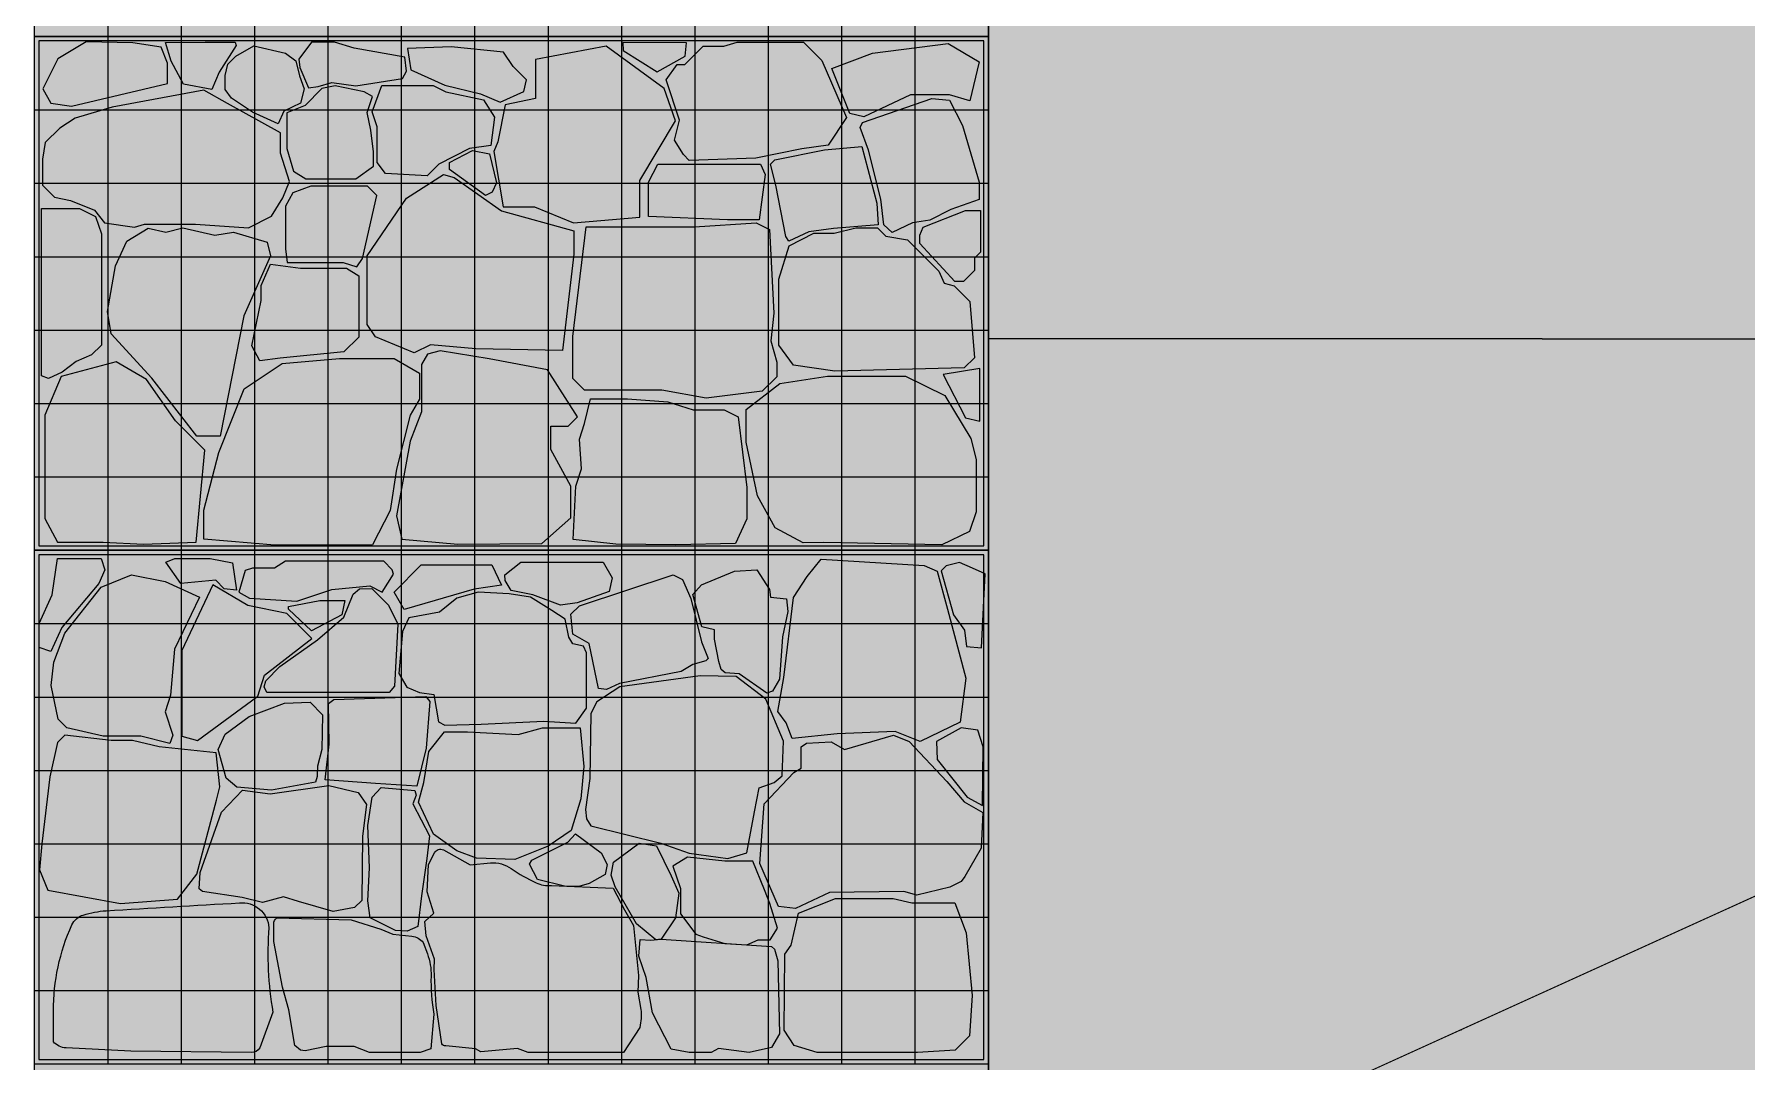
# Model space of a CAD drawing. Header units: centimetres. Extents: x -4381 to 5639, y -3920 to 4826.
# Drawn here: x 5.658 to 7.184, y 3.412 to 4.327 of the extents above; entities that cross this region are included whole.
import ezdxf
from ezdxf.xclip import XClip

# ---------------------------------------------------------------- set-up
doc = ezdxf.new("R2010")
doc.units = ezdxf.units.CM
doc.header["$MEASUREMENT"] = 0
doc.header["$XCLIPFRAME"] = 0
doc.set_wipeout_variables(frame=1)
doc.linetypes.add('Wipeout_Contour', pattern=[100, 0, -100])
for name, color, linetype in [('0- SITE', 7, 'Continuous'), ('Drawing & Figure', 7, 'Continuous'), ('Mur de clôture', 7, 'Continuous')]:
    doc.layers.add(name, color=color, linetype=linetype)
for name, color, linetype, lineweight in [('0- SITE_Pen_No__1', 7, 'Continuous', 5), ('0- SITE_Pen_No__2', 8, 'Continuous', 5), ('0_Pen_No__1', 7, 'Continuous', 5), ('Dalles_Pen_No__1', 7, 'Continuous', 5), ('Mur de clôture_Pen_No__1', 7, 'Continuous', 5), ('net_Pen_No__1', 7, 'Continuous', 5)]:
    doc.layers.add(name, color=color, linetype=linetype, lineweight=lineweight)
for name, color, linetype, lineweight, true_color in [('0- SITE_Pen_No__158', 7, 'Continuous', 5, 0x7b6544), ('0- SITE_Pen_No__178', 7, 'Continuous', 5, 0xbda888), ('0- SITE_Pen_No__180', 7, 'Continuous', 5, 0xe2e3c6), ('0- SITE_Pen_No__61', 7, 'Continuous', 5, 0x6a6a6a), ('cad-block.com_Pen_No__62', 7, 'Continuous', 5, 0xaaaaaa), ('Mur de clôture_Pen_No__178', 7, 'Continuous', 5, 0xbda888)]:
    doc.layers.add(name, color=color, linetype=linetype, lineweight=lineweight, true_color=true_color)

# ---------------------------------------------------------------- blocks, each defined once
blk = doc.blocks.new('Drawing_9_9', base_point=(-322.8585, 10.6179))
at = {"layer": 'cad-block.com_Pen_No__62', "linetype": 'Continuous', "ltscale": 10, "flags": 128}
for points in [[(5.8384, 3.6567), (5.8288, 3.6647), (5.8219, 3.6901), (5.8282, 3.7039), (5.8494, 3.7196), (5.881, 3.7315), (5.9037, 3.7324), (5.9148, 3.7212), (5.9142, 3.6901), (5.9102, 3.6753), (5.9101, 3.6663), (5.9085, 3.661), (5.8694, 3.6541), (5.8384, 3.6567)], [(5.9172, 3.6632), (5.9206, 3.695), (5.9201, 3.7311), (5.9249, 3.7347), (6.0067, 3.7374), (6.0105, 3.7331), (6.007, 3.6915), (5.9989, 3.6577), (5.9619, 3.6601), (5.9171, 3.6631)], [(6.0004, 3.6434), (6.005, 3.6608), (6.0095, 3.6885), (6.0234, 3.7059), (6.044, 3.7059), (6.089, 3.7037), (6.1107, 3.7096), (6.1444, 3.7096), (6.1476, 3.675), (6.1449, 3.6462), (6.1364, 3.618), (6.1158, 3.6041), (6.0861, 3.5922), (6.0521, 3.5933), (6.0345, 3.6001), (6.0137, 3.6147), (6.0004, 3.6434)], [(5.6701, 3.5648), (5.7347, 3.553), (5.7857, 3.557), (5.8027, 3.5791), (5.8202, 3.6451), (5.8234, 3.6571), (5.82, 3.6874), (5.7693, 3.6926), (5.7454, 3.6984), (5.7266, 3.6984), (5.6853, 3.7031), (5.6787, 3.6965), (5.6717, 3.6658), (5.6648, 3.6062), (5.6627, 3.5831), (5.6701, 3.5648)], [(5.8048, 3.5662), (5.8059, 3.5808), (5.8249, 3.6343), (5.8435, 3.654), (5.8681, 3.6507), (5.9204, 3.6583), (5.9465, 3.6518), (5.9539, 3.6411), (5.9505, 3.613), (5.9499, 3.5558), (5.9432, 3.5495), (5.9242, 3.5458), (5.8933, 3.5547), (5.88, 3.559), (5.8614, 3.5538), (5.8432, 3.5585), (5.808, 3.5637), (5.8048, 3.5662)], [(5.9799, 3.529), (5.9573, 3.5404), (5.9553, 3.5555), (5.9567, 3.5847), (5.9551, 3.6224), (5.9589, 3.6479), (5.967, 3.6564), (5.9971, 3.6538), (5.9981, 3.6495), (5.9951, 3.6419), (6.0101, 3.6133), (6.0077, 3.5931), (6.003, 3.5598), (5.9996, 3.5326), (5.9901, 3.5284), (5.9799, 3.529)], [(6.1063, 3.5743), (6.0992, 3.5882), (6.1013, 3.5917), (6.1333, 3.6077), (6.1402, 3.6152), (6.1631, 3.5983), (6.1685, 3.5878), (6.1665, 3.579), (6.1522, 3.5708), (6.1432, 3.5681), (6.1304, 3.5686), (6.1063, 3.5743)], [(6.1719, 3.5782), (6.174, 3.5898), (6.197, 3.6069), (6.2124, 3.6043), (6.2253, 3.5776), (6.2322, 3.5623), (6.2292, 3.5402), (6.2164, 3.5213), (6.2117, 3.5208), (6.1944, 3.5349), (6.1755, 3.568), (6.1719, 3.5782)], [(6.254, 3.5234), (6.2731, 3.5175), (6.2929, 3.5162), (6.303, 3.5208), (6.3137, 3.5208), (6.3202, 3.5312), (6.3134, 3.5531), (6.3085, 3.5652), (6.2981, 3.5908), (6.2733, 3.5908), (6.2401, 3.5944), (6.2268, 3.5864), (6.2337, 3.5664), (6.2337, 3.5437), (6.2475, 3.5257), (6.254, 3.5234)], [(6.3556, 3.4204), (6.3351, 3.4264), (6.326, 3.4401), (6.3267, 3.5079), (6.3322, 3.5159), (6.3388, 3.5443), (6.3718, 3.5575), (6.4233, 3.5575), (6.4397, 3.5537), (6.4781, 3.5537), (6.4882, 3.5268), (6.4935, 3.471), (6.4912, 3.4353), (6.4785, 3.4225), (6.445, 3.4204), (6.3955, 3.4204), (6.3556, 3.4204)], [(6.2255, 3.4234), (6.2087, 3.4557), (6.2031, 3.487), (6.1965, 3.5061), (6.1979, 3.5211), (6.207, 3.5203), (6.2164, 3.5213), (6.3147, 3.5147), (6.3176, 3.5125), (6.3204, 3.5021), (6.322, 3.4369), (6.3147, 3.4247), (6.2948, 3.4204), (6.2675, 3.424), (6.261, 3.4204), (6.2414, 3.4204), (6.2255, 3.4234)]]:
    blk.add_lwpolyline(points, close=True, dxfattribs=at)
for points in [[(6.0557, 3.4209), (6.0511, 3.4237), (6.0245, 3.4261, -0.271244), (6.0211, 3.4281), (6.0161, 3.4621), (6.0143, 3.4942), (6.0146, 3.5035), (6.0072, 3.5243), (6.0059, 3.537), (6.0141, 3.5444), (6.0081, 3.5633), (6.0091, 3.5879), (6.0145, 3.5981, -0.402294), (6.0225, 3.6008), (6.0464, 3.5876), (6.0644, 3.5892, -0.178869), (6.0829, 3.5842, 0.047136), (6.105, 3.5715, 0.129508), (6.1187, 3.5691), (6.1736, 3.5668), (6.1839, 3.5475), (6.1919, 3.5334), (6.1964, 3.489), (6.1958, 3.474), (6.1985, 3.4587, -0.078557), (6.1974, 3.4427), (6.1829, 3.4204), (6.0981, 3.4204), (6.0885, 3.424), (6.0557, 3.4209)], [(5.675, 3.4298), (5.675, 3.4573, -0.106349), (5.6915, 3.534, -0.216368), (5.7016, 3.5428, -0.056058), (5.722, 3.5466, -0.001113), (5.8407, 3.5536, -0.423499), (5.8671, 3.5315, 0.062601), (5.8706, 3.4561), (5.859, 3.4246, -0.315943), (5.8511, 3.4204), (5.7441, 3.4216), (5.6863, 3.4244, -0.202929), (5.675, 3.4298)], [(5.8901, 3.4265), (5.8847, 3.4584), (5.8792, 3.4786), (5.8715, 3.5192), (5.8713, 3.5349, -0.262334), (5.8742, 3.5402), (5.9403, 3.5386), (5.9668, 3.5301), (5.9775, 3.5258), (5.9945, 3.5239, -0.204724), (6.0044, 3.5183), (6.0082, 3.5081, -0.099308), (6.0115, 3.4884, 0.055011), (6.0141, 3.4545), (6.0112, 3.4235), (6.0019, 3.4204), (5.9565, 3.4204), (5.9429, 3.4258), (5.9179, 3.4258), (5.8993, 3.4218), (5.8952, 3.4224), (5.8901, 3.4265)]]:
    blk.add_lwpolyline(points, format="xyb", close=True, dxfattribs=at)
at = {"color": 254, "linetype": 'Wipeout_Contour', "lineweight": 0, "ltscale": 24.94842}
blk.add_wipeout([(7.5272, 4.5562), (6.8866, 4.0562), (7.0383, 4.0562)], dxfattribs=at).dxf.layer = '0- SITE'
at = {"layer": '0- SITE_Pen_No__61', "linetype": 'Continuous', "ltscale": 10}
blk.add_hatch(color=256, dxfattribs=at).paths.add_polyline_path([(7.5272, 4.5562), (6.8866, 4.0562), (7.0383, 4.0562)])
at = {"color": 254, "linetype": 'Wipeout_Contour', "lineweight": 0, "ltscale": 31.779244}
blk.add_wipeout([(6.508, 3.7465), (6.508, 3.6201), (7.0015, 4.0562), (6.508, 4.0562)], dxfattribs=at).dxf.layer = '0- SITE'
at = {"layer": '0- SITE_Pen_No__178', "linetype": 'Continuous', "ltscale": 10}
blk.add_hatch(color=256, dxfattribs=at).paths.add_polyline_path([(6.508, 3.7465), (6.508, 3.6201), (7.0015, 4.0562), (6.508, 4.0562)])
at = {"color": 254, "linetype": 'Wipeout_Contour', "lineweight": 0, "ltscale": 31.282966}
blk.add_wipeout([(6.508, 3.5981), (7.0341, 4.0562), (7.0015, 4.0562), (6.508, 3.6201)], dxfattribs=at).dxf.layer = '0- SITE'
at = {"layer": '0- SITE_Pen_No__2', "linetype": 'Continuous', "ltscale": 10}
blk.add_hatch(color=256, dxfattribs=at).paths.add_polyline_path([(6.508, 3.5981), (7.0341, 4.0562), (7.0015, 4.0562), (6.508, 3.6201)])
at = {"color": 254, "linetype": 'Wipeout_Contour', "lineweight": 0, "ltscale": 31.301018}
blk.add_wipeout([(6.508, 3.5802), (7.0614, 4.0562), (7.0341, 4.0562), (6.508, 3.5981)], dxfattribs=at).dxf.layer = '0- SITE'
at = {"layer": '0- SITE_Pen_No__2', "linetype": 'Continuous', "ltscale": 10}
blk.add_hatch(color=256, dxfattribs=at).paths.add_polyline_path([(6.508, 3.5802), (7.0614, 4.0562), (7.0341, 4.0562), (6.508, 3.5981)])
at = {"color": 254, "linetype": 'Wipeout_Contour', "lineweight": 0, "ltscale": 31.31848}
blk.add_wipeout([(6.508, 3.5653), (7.0846, 4.0562), (7.0614, 4.0562), (6.508, 3.5802)], dxfattribs=at).dxf.layer = '0- SITE'
at = {"layer": '0- SITE_Pen_No__2', "linetype": 'Continuous', "ltscale": 10}
blk.add_hatch(color=256, dxfattribs=at).paths.add_polyline_path([(6.508, 3.5653), (7.0846, 4.0562), (7.0614, 4.0562), (6.508, 3.5802)])
at = {"color": 254, "linetype": 'Wipeout_Contour', "lineweight": 0, "ltscale": 31.672568}
blk.add_wipeout([(7.0443, 4.5562), (6.508, 4.0899), (6.508, 4.0562), (6.7412, 4.0562)], dxfattribs=at).dxf.layer = '0- SITE'
at = {"layer": '0- SITE_Pen_No__158', "linetype": 'Continuous', "ltscale": 10}
blk.add_hatch(color=256, dxfattribs=at).paths.add_polyline_path([(7.0443, 4.5562), (6.508, 4.0899), (6.508, 4.0562), (6.7412, 4.0562)])
at = {"color": 254, "linetype": 'Wipeout_Contour', "lineweight": 0, "ltscale": 24.123891}
blk.add_wipeout([(6.508, 4.288), (6.508, 4.1088), (6.8383, 4.5562)], dxfattribs=at).dxf.layer = '0- SITE'
at = {"layer": '0- SITE_Pen_No__158', "linetype": 'Continuous', "ltscale": 10}
blk.add_hatch(color=256, dxfattribs=at).paths.add_polyline_path([(6.508, 4.288), (6.508, 4.1088), (6.8383, 4.5562)])
at = {"color": 254, "linetype": 'Wipeout_Contour', "lineweight": 0, "ltscale": 32.652367}
blk.add_wipeout([(6.6561, 4.5562), (6.508, 4.3854), (6.508, 4.288), (6.8383, 4.5562)], dxfattribs=at).dxf.layer = '0- SITE'
at = {"layer": '0- SITE_Pen_No__158', "linetype": 'Continuous', "ltscale": 10}
blk.add_hatch(color=256, dxfattribs=at).paths.add_polyline_path([(6.6561, 4.5562), (6.508, 4.3854), (6.508, 4.288), (6.8383, 4.5562)])
at = {"color": 254, "linetype": 'Wipeout_Contour', "lineweight": 0, "ltscale": 32.424783}
blk.add_wipeout([(6.508, 4.1088), (6.508, 4.0899), (7.0443, 4.5562), (6.8383, 4.5562)], dxfattribs=at).dxf.layer = '0- SITE'
at = {"layer": '0- SITE_Pen_No__158', "linetype": 'Continuous', "ltscale": 10}
blk.add_hatch(color=256, dxfattribs=at).paths.add_polyline_path([(6.508, 4.1088), (6.508, 4.0899), (7.0443, 4.5562), (6.8383, 4.5562)])
at = {"color": 254, "linetype": 'Wipeout_Contour', "lineweight": 0, "ltscale": 24.437061}
blk.add_wipeout([(7.274, 4.5562), (6.7412, 4.0562), (6.8866, 4.0562)], dxfattribs=at).dxf.layer = '0- SITE'
at = {"layer": '0- SITE_Pen_No__158', "linetype": 'Continuous', "ltscale": 10}
blk.add_hatch(color=256, dxfattribs=at).paths.add_polyline_path([(7.274, 4.5562), (6.7412, 4.0562), (6.8866, 4.0562)])
at = {"color": 254, "linetype": 'Wipeout_Contour', "lineweight": 0, "ltscale": 25.095134}
blk.add_wipeout([(6.7412, 4.0562), (7.274, 4.5562), (7.0443, 4.5562)], dxfattribs=at).dxf.layer = '0- SITE'
at = {"layer": '0- SITE_Pen_No__158', "linetype": 'Continuous', "ltscale": 10}
blk.add_hatch(color=256, dxfattribs=at).paths.add_polyline_path([(6.7412, 4.0562), (7.274, 4.5562), (7.0443, 4.5562)])
at = {"color": 254, "linetype": 'Wipeout_Contour', "lineweight": 0, "ltscale": 25.137164}
blk.add_wipeout([(7.5272, 4.5562), (7.0383, 4.0562), (7.1963, 4.0562)], dxfattribs=at).dxf.layer = '0- SITE'
at = {"layer": '0- SITE_Pen_No__61', "linetype": 'Continuous', "ltscale": 10}
blk.add_hatch(color=256, dxfattribs=at).paths.add_polyline_path([(7.5272, 4.5562), (7.0383, 4.0562), (7.1963, 4.0562)])
at = {"color": 254, "linetype": 'Wipeout_Contour', "lineweight": 0, "ltscale": 25.594822}
blk.add_wipeout([(6.8866, 4.0562), (7.5272, 4.5562), (7.274, 4.5562)], dxfattribs=at).dxf.layer = '0- SITE'
at = {"layer": '0- SITE_Pen_No__61', "linetype": 'Continuous', "ltscale": 10}
blk.add_hatch(color=256, dxfattribs=at).paths.add_polyline_path([(6.8866, 4.0562), (7.5272, 4.5562), (7.274, 4.5562)])
at = {"color": 254, "linetype": 'Wipeout_Contour', "lineweight": 0, "ltscale": 32.890091}
blk.add_wipeout([(6.508, 3.5653), (6.508, 3.2493), (8.2843, 4.0562), (7.0846, 4.0562)], dxfattribs=at).dxf.layer = '0- SITE'
at = {"layer": '0- SITE_Pen_No__2', "linetype": 'Continuous', "ltscale": 10}
blk.add_hatch(color=256, dxfattribs=at).paths.add_polyline_path([(6.508, 3.5653), (6.508, 3.2493), (8.2843, 4.0562), (7.0846, 4.0562)])
at = {"layer": '0- SITE_Pen_No__1', "linetype": 'Continuous', "ltscale": 10}
for p, q in [((7.0015, 4.0562), (7.0341, 4.0562)), ((7.0341, 4.0562), (7.0614, 4.0562)), ((7.0614, 4.0562), (7.0846, 4.0562)), ((7.0846, 4.0562), (8.2843, 4.0562))]:
    blk.add_line(p, q, dxfattribs=at)
at = {"layer": 'cad-block.com_Pen_No__62', "linetype": 'Continuous', "ltscale": 10, "flags": 128}
for points in [[(6.4617, 3.6975), (6.4625, 3.6813), (6.489, 3.6478), (6.5028, 3.6405), (6.5034, 3.6927), (6.4986, 3.7075), (6.4837, 3.7094), (6.4617, 3.6975)], [(6.321, 3.5504), (6.3044, 3.5886), (6.3083, 3.6417), (6.3346, 3.6698), (6.3411, 3.6735), (6.3411, 3.6925), (6.346, 3.696), (6.3679, 3.6972), (6.3799, 3.6902), (6.4234, 3.703), (6.4375, 3.6974), (6.4709, 3.6618), (6.4865, 3.6437), (6.5032, 3.634), (6.5017, 3.6024), (6.4869, 3.5772), (6.4838, 3.5725), (6.4737, 3.5676), (6.4442, 3.5604), (6.4327, 3.5636), (6.3666, 3.5628), (6.3362, 3.5485), (6.321, 3.5504)]]:
    blk.add_lwpolyline(points, close=True, dxfattribs=at)
at = {"layer": 'Dalles_Pen_No__1', "linetype": 'Continuous', "ltscale": 10}
blk.add_line((6.929, 3.4405), (6.929, 3.44), dxfattribs=at)
at = {"layer": 'net_Pen_No__1', "linetype": 'Continuous', "ltscale": 10, "flags": 128}
for points in [[(5.658, 3.737), (6.508, 3.737)], [(5.658, 3.6716), (6.508, 3.6716)], [(5.658, 3.6062), (6.508, 3.6062)], [(5.658, 3.5408), (6.508, 3.5408)], [(5.658, 3.4755), (6.508, 3.4755)]]:
    blk.add_lwpolyline(points, dxfattribs=at)
at = {"color": 254, "linetype": 'Wipeout_Contour', "lineweight": 0, "ltscale": 43.851267}
blk.add_wipeout([(6.508, 7.2179), (5.658, 7.2179), (5.658, 6.1562), (6.508, 6.1562), (6.508, 3.7465)], dxfattribs=at).dxf.layer = 'Mur de clôture'
at = {"layer": '0- SITE_Pen_No__180', "linetype": 'Continuous', "lineweight": 0, "ltscale": 10, "true_color": 0x383831}
blk.add_hatch(color=250, dxfattribs=at).paths.add_polyline_path([(4.808, 2.5776), (4.808, 0.9963), (48.9149, 0.9963), (48.9149, 17.6046), (48.8292, 17.5562), (48.7669, 17.5562), (48.0019, 17.5562), (47.7189, 17.3454), (47.2786, 17.0562), (47.0602, 16.6574), (46.7114, 16.0562), (46.4374, 15.6376), (45.9951, 15.0562), (45.4529, 14.5579), (45.0142, 14.0562), (44.6341, 13.0532), (44.0861, 12.0562), (43.8029, 11.565), (43.2379, 11.0562), (43.0449, 10.9601), (42.4601, 10.8562), (42.2793, 10.7155), (41.6733, 10.5562), (41.4937, 10.5562), (40.8152, 10.5562), (40.0725, 10.5562), (39.9185, 10.5562), (39.3811, 10.5562), (38.5892, 10.5562), (37.5456, 10.5562), (36.9639, 10.5562), (36.1516, 10.5562), (36.1033, 10.5562), (36.0434, 10.5562), (35.9707, 10.5562), (35.8866, 10.5562), (35.793, 10.5562), (35.6925, 10.5562), (35.5874, 10.5562), (35.4807, 10.5562), (34.3163, 10.5562), (34.0901, 10.5562), (33.8798, 10.5562), (33.6791, 10.5562), (33.4064, 10.5562), (32.7237, 10.5562), (32.446, 10.5562), (31.9569, 10.5562), (31.1347, 10.4289), (30.4354, 10.3185), (30.0709, 10.2587), (28.8636, 10.0562), (28.2899, 9.9821), (24.8118, 9.5562), (24.0546, 9.4625), (24.0169, 9.4583), (23.9714, 9.4532), (23.917, 9.4471), (23.852, 9.4394), (23.7734, 9.4297), (23.6765, 9.4169), (23.5534, 9.3999), (23.3917, 9.3765), (23.1712, 9.3437), (22.8555, 9.296), (22.3735, 9.2223), (21.5664, 9.0982), (21.2941, 9.0562), (20.574, 8.874), (19.5629, 8.6183), (19.438, 8.5867), (19.3173, 8.5562), (19.2208, 8.5313), (19.0216, 8.4799), (18.8262, 8.4287), (18.7839, 8.4178), (18.7238, 8.4025), (18.639, 8.3808), (18.5211, 8.3508), (18.3638, 8.3109), (18.1698, 8.2617), (17.9561, 8.2076), (17.7438, 8.154), (17.3573, 8.0562), (17.3355, 8.0508), (17.2683, 8.0332), (17.2271, 8.023), (17.0947, 7.9887), (17.0253, 7.9707), (16.8086, 7.917), (15.9229, 7.6972), (15.355, 7.5562), (15.2279, 7.4578), (13.3426, 6.0562), (12.1609, 5.6143), (12.0738, 5.5822), (12.0051, 5.5562), (11.4168, 5.4214), (11.2499, 5.0562), (10.7887, 4.7495), (10.5433, 4.5562), (10.0837, 4.2502), (9.8357, 4.0562), (9.582, 4.0562), (9.0941, 4.0562), (8.5391, 4.0562), (8.2843, 4.0562), (5.7122, 2.8878), (5.6925, 2.8787), (5.6694, 2.8679), (5.6421, 2.855), (5.0928, 2.6632), (5.0539, 2.6534), (5.0176, 2.6439), (4.9838, 2.6347), (4.9524, 2.6258), (4.9233, 2.6172), (4.8963, 2.6088), (4.8484, 2.5927)])
at = {"layer": '0_Pen_No__1', "linetype": 'Continuous', "lineweight": 0, "ltscale": 10, "true_color": 0x000000}
blk.add_hatch(color=18, dxfattribs=at).paths.add_polyline_path([(1, 0.9963), (50.7464, 0.9963), (50.7464, 19.2218), (49.2205, 18.6562), (49.2205, 14.6235), (48.9149, 14.3179), (48.9149, 17.6046), (48.0019, 17.5562), (47.2786, 17.0562), (46.7114, 16.0562), (46.6161, 15.9106), (45.9922, 15.0562), (45.4682, 14.572), (45.0207, 14.0636), (44.0673, 12.0758), (43.2379, 11.0562), (43.0389, 10.9584), (42.4747, 10.8562), (41.5926, 10.6087), (33.529, 10.5562), (31.6354, 10.5562), (28.3807, 10.0562), (24.3166, 9.5586), (21.0468, 9.0661), (18.929, 8.5207), (15.3114, 7.5562), (13.2937, 6.0562), (12.029, 5.5832), (11.4168, 5.4214), (11.0153, 5.1967), (9.9396, 4.8498), (8.6287, 4.6118), (6.508, 4.5562), (6.508, 3.2552), (5.7171, 2.89), (4.808, 2.6091), (1, 2.6334)])
at = {"layer": '0_Pen_No__1', "linetype": 'Continuous', "lineweight": 0, "ltscale": 10, "true_color": 0xffffff}
blk.add_hatch(color=7, dxfattribs=at).paths.add_polyline_path([(6.508, 6.1562), (5.658, 6.1562), (5.658, 2.5351), (6.508, 2.5351)])
at = {"layer": 'Mur de clôture', "linetype": 'Continuous', "lineweight": 0, "ltscale": 10, "true_color": 0x000000}
blk.add_hatch(color=18, dxfattribs=at).paths.add_polyline_path([(5.658, 1.8562), (6.508, 1.8562), (6.508, 6.1562), (5.658, 6.1562)])
at = {"layer": 'Mur de clôture_Pen_No__178', "linetype": 'Continuous', "ltscale": 10}
blk.add_hatch(color=256, dxfattribs=at).paths.add_polyline_path([(6.508, 7.2179), (5.658, 7.2179), (5.658, 6.1562), (6.508, 6.1562), (6.508, 3.7465)])
at = {"layer": '0- SITE_Pen_No__1', "linetype": 'Continuous', "ltscale": 10}
blk.add_line((7.0015, 4.0562), (6.508, 4.0562), dxfattribs=at)
at = {"layer": '0- SITE_Pen_No__1', "linetype": 'Continuous', "ltscale": 10, "flags": 128}
blk.add_lwpolyline([(9.8357, 4.0562), (9.582, 4.0562), (9.0941, 4.0562), (8.5391, 4.0562), (8.2843, 4.0562), (5.7122, 2.8878), (5.6925, 2.8787), (5.6694, 2.8679), (5.6421, 2.855), (5.0928, 2.6632), (5.0539, 2.6534), (5.0176, 2.6439), (4.9838, 2.6347), (4.9524, 2.6258), (4.9233, 2.6172), (4.8963, 2.6088), (4.8484, 2.5927), (4.808, 2.5776)], dxfattribs=at)
at = {"layer": '0_Pen_No__1', "linetype": 'Continuous', "ltscale": 10}
for p, q in [((5.658, 6.1562), (5.658, 2.5351)), ((6.508, 2.5351), (6.508, 6.1562)), ((6.508, 3.2552), (6.508, 4.5562))]:
    blk.add_line(p, q, dxfattribs=at)
at = {"layer": 'cad-block.com_Pen_No__62', "linetype": 'Continuous', "ltscale": 10, "flags": 128}
for points in [[(5.7768, 4.2836), (5.7768, 4.3018), (5.7709, 4.3159), (5.7458, 4.3198), (5.7041, 4.3207), (5.6789, 4.3055), (5.6655, 4.2789), (5.6728, 4.2661), (5.6912, 4.2635), (5.7768, 4.2836)], [(5.791, 4.2831), (5.7798, 4.3035), (5.775, 4.3202), (5.8103, 4.3203), (5.8371, 4.3204), (5.838, 4.3173), (5.8228, 4.2938), (5.8162, 4.2781), (5.791, 4.2831)], [(5.8947, 4.2978), (5.9024, 4.2797), (5.9109, 4.2809), (5.923, 4.2845), (5.9446, 4.2816), (5.9861, 4.2881), (5.9897, 4.2945), (5.988, 4.3071), (5.9429, 4.3152), (5.9256, 4.3203), (5.9049, 4.3204), (5.8937, 4.3052), (5.8947, 4.2978)], [(6.1823, 4.3201), (6.1825, 4.3129), (6.2128, 4.2939), (6.2379, 4.3078), (6.239, 4.3198), (6.1823, 4.3201)], [(6.2415, 4.215), (6.2363, 4.2202), (6.2284, 4.233), (6.2328, 4.2509), (6.2208, 4.2869), (6.2308, 4.3005), (6.2377, 4.3005), (6.254, 4.3168), (6.2723, 4.3168), (6.2843, 4.3203), (6.3434, 4.3203), (6.3595, 4.3042), (6.3816, 4.2533), (6.3653, 4.2285), (6.3417, 4.2253), (6.3007, 4.2171), (6.2415, 4.215)], [(6.397, 4.2539), (6.3845, 4.2569), (6.3685, 4.2968), (6.4048, 4.3105), (6.4721, 4.3193), (6.4999, 4.303), (6.4915, 4.268), (6.4733, 4.2735), (6.4387, 4.2735), (6.397, 4.2539)], [(5.8535, 4.3171), (5.8817, 4.3107), (5.8911, 4.3039), (5.8944, 4.2905), (5.8984, 4.2789), (5.8952, 4.2662), (5.8803, 4.2589), (5.8753, 4.2477), (5.8525, 4.2581), (5.8338, 4.2706), (5.8281, 4.2781), (5.8281, 4.2908), (5.8303, 4.3007), (5.8375, 4.3079), (5.8535, 4.3171)], [(5.9905, 4.3148), (5.9935, 4.2957), (6.0237, 4.2822), (6.0556, 4.2743), (6.073, 4.267), (6.0942, 4.2763), (6.0964, 4.2868), (6.0845, 4.2987), (6.0759, 4.3116), (6.0295, 4.3162), (5.9905, 4.3148)], [(6.0758, 4.1738), (6.1037, 4.1738), (6.1384, 4.1594), (6.1975, 4.1645), (6.1975, 4.1971), (6.2293, 4.2504), (6.2192, 4.2792), (6.1676, 4.3168), (6.1045, 4.3051), (6.1045, 4.2703), (6.0776, 4.2646), (6.0711, 4.2316), (6.0673, 4.223), (6.0758, 4.1738)], [(5.8489, 4.1549), (5.8693, 4.1654), (5.8793, 4.1817), (5.8854, 4.1962), (5.8773, 4.2216), (5.8773, 4.2396), (5.8302, 4.2659), (5.8089, 4.2777), (5.7274, 4.2626), (5.6943, 4.2526), (5.6807, 4.2438), (5.6678, 4.2309), (5.6652, 4.2161), (5.6652, 4.1931), (5.6759, 4.1823), (5.6902, 4.1794), (5.7116, 4.1707), (5.7206, 4.1595), (5.7474, 4.1556), (5.7562, 4.1582), (5.8015, 4.1582), (5.8489, 4.1549)], [(5.8829, 4.2575), (5.8829, 4.2258), (5.8889, 4.2054), (5.8998, 4.1987), (5.9444, 4.1987), (5.9603, 4.2098), (5.9603, 4.2227), (5.9577, 4.242), (5.9547, 4.2576), (5.9592, 4.2719), (5.952, 4.2761), (5.9262, 4.2816), (5.9143, 4.279), (5.8993, 4.2639), (5.8829, 4.2575)], [(5.9635, 4.2133), (5.9635, 4.2275), (5.9635, 4.2451), (5.9589, 4.2583), (5.9677, 4.2819), (6.0135, 4.2819), (6.0245, 4.2761), (6.0581, 4.269), (6.0679, 4.2537), (6.0647, 4.2282), (6.0456, 4.2257), (6.0185, 4.2116), (6.0081, 4.2012), (5.971, 4.2034), (5.9635, 4.2133)], [(6.4148, 4.1578), (6.4121, 4.1804), (6.4011, 4.2242), (6.3938, 4.2443), (6.3958, 4.2488), (6.4575, 4.2703), (6.4733, 4.2688), (6.4849, 4.2462), (6.4997, 4.1957), (6.4997, 4.1802), (6.4745, 4.1712), (6.4558, 4.1619), (6.4405, 4.1595), (6.4222, 4.1507), (6.4148, 4.1578)], [(6.3275, 4.1472), (6.3187, 4.1931), (6.3138, 4.2118), (6.3177, 4.2157), (6.3619, 4.2246), (6.3953, 4.2275), (6.4087, 4.1769), (6.4098, 4.1576), (6.37, 4.1545), (6.3481, 4.1514), (6.3301, 4.143), (6.3275, 4.1472)], [(6.028, 4.2069), (6.028, 4.2132), (6.0483, 4.224), (6.0635, 4.221), (6.0698, 4.1952), (6.066, 4.1868), (6.0601, 4.1837), (6.028, 4.2069)], [(6.2053, 4.1652), (6.2053, 4.1957), (6.2136, 4.2117), (6.305, 4.2117), (6.3092, 4.2024), (6.3037, 4.1622), (6.2757, 4.1622), (6.2053, 4.1652)], [(6.0515, 4.0472), (6.011, 4.0509), (5.9965, 4.0437), (5.9621, 4.0579), (5.9546, 4.0689), (5.9546, 4.1301), (5.9897, 4.1813), (6.0227, 4.2025), (6.0322, 4.1997), (6.0741, 4.1702), (6.1386, 4.1524), (6.1386, 4.1314), (6.1285, 4.0457), (6.0515, 4.0472)], [(5.8834, 4.1242), (5.9332, 4.1242), (5.9455, 4.1202), (5.9505, 4.1276), (5.9631, 4.1839), (5.955, 4.192), (5.9044, 4.192), (5.8882, 4.1861), (5.8818, 4.1743), (5.8818, 4.1363), (5.8834, 4.1242)], [(5.6644, 4.0232), (5.6644, 4.1723), (5.6938, 4.1723), (5.6983, 4.1723), (5.7125, 4.1651), (5.7178, 4.1496), (5.7178, 4.0506), (5.709, 4.0418), (5.6952, 4.0359), (5.6827, 4.0264), (5.6708, 4.0209), (5.6644, 4.0232)], [(6.447, 4.141), (6.447, 4.1484), (6.4499, 4.1557), (6.4876, 4.1704), (6.5009, 4.1704), (6.5009, 4.1494), (6.5009, 4.1333), (6.4957, 4.128), (6.4957, 4.1169), (6.4859, 4.1071), (6.4781, 4.1071), (6.447, 4.141)], [(5.7264, 4.0605), (5.7233, 4.0805), (5.7304, 4.1212), (5.7405, 4.143), (5.7596, 4.1546), (5.7753, 4.151), (5.7903, 4.1549), (5.8187, 4.1486), (5.8354, 4.1511), (5.8654, 4.1423), (5.8684, 4.1299), (5.8448, 4.0765), (5.8237, 3.9693), (5.8028, 3.9693), (5.7628, 4.021), (5.7264, 4.0605)], [(6.1377, 4.0208), (6.1377, 4.0582), (6.1498, 4.156), (6.1692, 4.156), (6.2461, 4.156), (6.3011, 4.1593), (6.313, 4.1535), (6.3168, 4.0791), (6.3141, 4.0542), (6.3194, 4.0354), (6.3194, 4.0223), (6.3065, 4.0094), (6.2565, 4.0032), (6.217, 4.0105), (6.1482, 4.0105), (6.1377, 4.0208)], [(6.3712, 4.0272), (6.3345, 4.0325), (6.3213, 4.0505), (6.3213, 4.1093), (6.3306, 4.139), (6.3526, 4.1501), (6.3705, 4.1501), (6.3898, 4.155), (6.4093, 4.155), (6.4166, 4.1477), (6.436, 4.1442), (6.4639, 4.1163), (6.4686, 4.1057), (6.4776, 4.1032), (6.4914, 4.0894), (6.4955, 4.0393), (6.4865, 4.0303), (6.3712, 4.0272)], [(5.8589, 4.0366), (5.8519, 4.0498), (5.86, 4.0903), (5.86, 4.1035), (5.8684, 4.1226), (5.8951, 4.1191), (5.9362, 4.1191), (5.9471, 4.1123), (5.9471, 4.0577), (5.9339, 4.0445), (5.8772, 4.039), (5.8589, 4.0366)], [(5.9807, 3.8985), (5.9855, 3.8776), (6.0353, 3.8731), (6.1101, 3.8739), (6.1361, 3.8967), (6.1361, 3.9247), (6.1183, 3.9576), (6.1183, 3.9783), (6.1336, 3.9783), (6.1419, 3.9865), (6.1152, 4.0285), (6.0634, 4.0382), (6.0196, 4.0454), (6.0084, 4.0423), (6.0029, 4.0332), (6.0029, 4.011), (6.0029, 3.9912), (5.9929, 3.965), (5.9807, 3.8985)], [(5.6788, 3.8751), (5.7193, 3.8751), (5.7554, 3.8732), (5.8022, 3.875), (5.81, 3.9569), (5.7839, 3.983), (5.7579, 4.0198), (5.7451, 4.0273), (5.7309, 4.0356), (5.682, 4.0226), (5.6673, 3.9881), (5.6673, 3.8959), (5.6788, 3.8751)], [(5.809, 3.8777), (5.809, 3.9035), (5.8225, 3.9549), (5.8449, 4.0116), (5.8789, 4.034), (5.9299, 4.0386), (5.9786, 4.0386), (6.0012, 4.0256), (6.0012, 4.0025), (5.9929, 3.9881), (5.9808, 3.94), (5.975, 3.9031), (5.9592, 3.8727), (5.8724, 3.8723), (5.809, 3.8777)], [(6.4676, 4.0243), (6.4877, 3.9858), (6.5003, 3.9828), (6.5003, 4.0297), (6.4676, 4.0243)], [(6.4666, 3.8726), (6.3614, 3.8747), (6.3431, 3.8743), (6.3181, 3.8877), (6.3023, 3.9162), (6.2921, 3.9641), (6.2921, 3.9931), (6.3223, 4.0164), (6.3647, 4.0227), (6.4341, 4.0227), (6.4692, 4.0056), (6.4924, 3.9672), (6.4971, 3.9485), (6.4971, 3.9021), (6.4911, 3.8846), (6.4666, 3.8726)], [(6.1381, 3.8774), (6.1405, 3.9247), (6.1454, 3.9403), (6.1437, 3.9667), (6.1481, 3.9807), (6.1536, 4.0026), (6.1866, 4.0026), (6.2224, 3.9999), (6.2451, 3.9928), (6.2725, 3.9928), (6.285, 3.9866), (6.2929, 3.9236), (6.2929, 3.8958), (6.2826, 3.8739), (6.2297, 3.8725), (6.1761, 3.8731), (6.1381, 3.8774)], [(5.6726, 3.7776), (5.6622, 3.7812), (5.6622, 3.8024), (5.6738, 3.828), (5.6788, 3.8605), (5.7176, 3.8605), (5.7207, 3.8502), (5.7155, 3.8382), (5.6824, 3.7988), (5.6726, 3.7776)], [(5.7886, 3.8381), (5.7753, 3.8571), (5.7832, 3.8605), (5.8146, 3.8605), (5.8345, 3.8564), (5.8381, 3.8321), (5.8272, 3.8334), (5.8196, 3.8411), (5.7886, 3.8381)], [(5.7788, 3.6957), (5.7529, 3.7021), (5.7195, 3.7021), (5.6869, 3.7096), (5.6792, 3.7172), (5.673, 3.7473), (5.6755, 3.7681), (5.6853, 3.7938), (5.7177, 3.8348), (5.7446, 3.8459), (5.7745, 3.8398), (5.8052, 3.826), (5.783, 3.7795), (5.7794, 3.7386), (5.7746, 3.7239), (5.7813, 3.7029), (5.7788, 3.6957)], [(5.846, 3.8496), (5.8403, 3.8305), (5.8497, 3.8251), (5.8919, 3.8224), (5.9232, 3.8327), (5.9569, 3.8361), (5.9678, 3.8304), (5.9781, 3.8465), (5.9769, 3.8504), (5.9694, 3.8579), (5.8818, 3.8579), (5.8721, 3.8517), (5.8523, 3.8517), (5.846, 3.8496)], [(5.9875, 3.8149), (5.9786, 3.8304), (6.0028, 3.8549), (6.0657, 3.8549), (6.0741, 3.8366), (6.0499, 3.8331), (5.9875, 3.8149)], [(6.1702, 3.8311), (6.1417, 3.8209), (6.1267, 3.8188), (6.1021, 3.828), (6.0829, 3.8319), (6.0775, 3.8409), (6.0773, 3.846), (6.0916, 3.857), (6.1647, 3.857), (6.1729, 3.8431), (6.1702, 3.8311)], [(6.1606, 3.7446), (6.1524, 3.7846), (6.1377, 3.793), (6.1361, 3.8107), (6.1436, 3.8181), (6.2271, 3.8459), (6.2356, 3.8418), (6.2428, 3.8248), (6.2523, 3.7861), (6.2583, 3.7712), (6.2562, 3.7692), (6.2448, 3.766), (6.2342, 3.7597), (6.1794, 3.7489), (6.1677, 3.7436), (6.1606, 3.7446)], [(6.2699, 3.7615), (6.2679, 3.7685), (6.264, 3.7885), (6.264, 3.797), (6.2527, 3.7996), (6.2446, 3.8283), (6.2524, 3.8368), (6.2818, 3.8492), (6.3018, 3.8503), (6.313, 3.8327), (6.314, 3.8259), (6.3281, 3.8244), (6.3292, 3.8131), (6.3247, 3.7905), (6.3218, 3.7528), (6.3156, 3.7421), (6.3105, 3.7404), (6.2861, 3.7577), (6.2736, 3.7584), (6.2699, 3.7615)], [(6.3331, 3.6999), (6.3279, 3.7141), (6.3205, 3.724), (6.3259, 3.7544), (6.3343, 3.8256), (6.3465, 3.8445), (6.3591, 3.8599), (6.4508, 3.8541), (6.4623, 3.8492), (6.4715, 3.8153), (6.4878, 3.7538), (6.483, 3.7145), (6.4471, 3.6975), (6.425, 3.7064), (6.3734, 3.7042), (6.3331, 3.6999)], [(6.5018, 3.7809), (6.5051, 3.8466), (6.494, 3.8518), (6.4823, 3.8568), (6.4703, 3.8539), (6.4659, 3.8495), (6.4769, 3.8103), (6.4866, 3.7967), (6.4885, 3.7819), (6.5018, 3.7809)], [(5.8172, 3.8368), (5.7893, 3.7784), (5.7893, 3.7021), (5.8035, 3.6982), (5.8571, 3.7379), (5.8631, 3.7564), (5.9053, 3.7891), (5.8831, 3.8113), (5.8481, 3.8185), (5.8172, 3.8368)], [(5.9476, 3.8334), (5.9588, 3.8336), (5.9735, 3.8188), (5.9819, 3.802), (5.9788, 3.7468), (5.9742, 3.741), (5.8652, 3.741), (5.8629, 3.746), (5.8642, 3.7515), (5.8767, 3.7641), (5.9102, 3.788), (5.9338, 3.8081), (5.942, 3.8286), (5.9476, 3.8334)], [(6.0139, 3.7391), (6.018, 3.715), (6.0238, 3.712), (6.0561, 3.7129), (6.1121, 3.7155), (6.1406, 3.7137), (6.1499, 3.7272), (6.1501, 3.7765), (6.1473, 3.7822), (6.1378, 3.7845), (6.1341, 3.7903), (6.131, 3.8065), (6.1192, 3.8141), (6.1001, 3.8261), (6.0812, 3.8288), (6.0536, 3.8304), (6.0343, 3.8251), (6.0191, 3.8126), (5.9917, 3.8074), (5.986, 3.7955), (5.9827, 3.758), (5.9898, 3.7459), (6.0012, 3.741), (6.0139, 3.7391)], [(5.8845, 3.8152), (5.8845, 3.8177), (5.9123, 3.823), (5.9346, 3.823), (5.9319, 3.8103), (5.9049, 3.7959), (5.8845, 3.8152)], [(6.1538, 3.6223), (6.2162, 3.6069), (6.2415, 3.5979), (6.276, 3.5932), (6.2929, 3.5982), (6.2995, 3.6347), (6.3039, 3.6561), (6.3171, 3.6609), (6.3244, 3.6668), (6.3255, 3.6977), (6.3098, 3.7351), (6.2833, 3.7554), (6.2512, 3.7559), (6.1797, 3.746), (6.1592, 3.7326), (6.1538, 3.7222), (6.153, 3.6645), (6.1491, 3.6369), (6.1501, 3.6285), (6.1538, 3.6223)]]:
    blk.add_lwpolyline(points, close=True, dxfattribs=at)
at = {"layer": 'Mur de clôture_Pen_No__1', "linetype": 'Continuous', "ltscale": 10}
blk.add_line((6.508, 6.1562), (6.508, 1.8562), dxfattribs=at)
at = {"layer": 'net_Pen_No__1', "linetype": 'Continuous', "ltscale": 10, "flags": 128}
for points in [[(5.658, 4.7831), (5.658, 4.3255), (6.508, 4.3255), (6.508, 4.7831), (5.658, 4.7831)], [(5.658, 4.3255), (5.658, 3.8678), (6.508, 3.8678), (6.508, 4.3255), (5.658, 4.3255)], [(5.6619, 4.3215), (5.6619, 3.8717), (6.5041, 3.8717), (6.5041, 4.3215), (5.6619, 4.3215)], [(5.658, 3.8678), (5.658, 3.4101), (6.508, 3.4101), (6.508, 3.8678), (5.658, 3.8678)], [(5.6619, 3.8638), (5.6619, 3.414), (6.5041, 3.414), (6.5041, 3.8638), (5.6619, 3.8638)]]:
    blk.add_lwpolyline(points, close=True, dxfattribs=at)
for points in [[(5.7234, 4.7831), (5.7234, 4.3255)], [(5.7888, 4.7831), (5.7888, 4.3255)], [(5.8541, 4.7831), (5.8541, 4.3255)], [(5.9195, 4.7831), (5.9195, 4.3255)], [(5.9849, 4.7831), (5.9849, 4.3255)], [(6.0503, 4.7831), (6.0503, 4.3255)], [(6.1157, 4.7831), (6.1157, 4.3255)], [(6.1811, 4.7831), (6.1811, 4.3255)], [(6.2465, 4.7831), (6.2465, 4.3255)], [(6.3118, 4.7831), (6.3118, 4.3255)], [(6.3772, 4.7831), (6.3772, 4.3255)], [(6.4426, 4.7831), (6.4426, 4.3255)], [(5.7234, 4.3255), (5.7234, 3.8678)], [(5.7888, 4.3255), (5.7888, 3.8678)], [(5.8541, 4.3255), (5.8541, 3.8678)], [(5.9195, 4.3255), (5.9195, 3.8678)], [(5.9849, 4.3255), (5.9849, 3.8678)], [(6.0503, 4.3255), (6.0503, 3.8678)], [(6.1157, 4.3255), (6.1157, 3.8678)], [(6.1811, 4.3255), (6.1811, 3.8678)], [(6.2465, 4.3255), (6.2465, 3.8678)], [(6.3118, 4.3255), (6.3118, 3.8678)], [(6.3772, 4.3255), (6.3772, 3.8678)], [(6.4426, 4.3255), (6.4426, 3.8678)], [(5.658, 4.2601), (6.508, 4.2601)], [(5.658, 4.1947), (6.508, 4.1947)], [(5.658, 4.1293), (6.508, 4.1293)], [(5.658, 4.0639), (6.508, 4.0639)], [(5.658, 3.9985), (6.508, 3.9985)], [(5.658, 3.9332), (6.508, 3.9332)], [(5.7234, 3.8678), (5.7234, 3.4101)], [(5.7888, 3.8678), (5.7888, 3.4101)], [(5.8541, 3.8678), (5.8541, 3.4101)], [(5.9195, 3.8678), (5.9195, 3.4101)], [(5.9849, 3.8678), (5.9849, 3.4101)], [(6.0503, 3.8678), (6.0503, 3.4101)], [(6.1157, 3.8678), (6.1157, 3.4101)], [(6.1811, 3.8678), (6.1811, 3.4101)], [(6.2465, 3.8678), (6.2465, 3.4101)], [(6.3118, 3.8678), (6.3118, 3.4101)], [(6.3772, 3.8678), (6.3772, 3.4101)], [(6.4426, 3.8678), (6.4426, 3.4101)], [(5.658, 3.8024), (6.508, 3.8024)]]:
    blk.add_lwpolyline(points, dxfattribs=at)

msp = doc.modelspace()

# ---------------------------------------------------------------- block references
at = {"layer": 'Drawing & Figure', "color": 151, "linetype": 'Continuous', "lineweight": 5, "ltscale": 10, "true_color": 0x80c2ff}
ref = msp.add_blockref('Drawing_9_9', (-322.85847, 10.61787), dxfattribs=at)
XClip(ref).set_block_clipping_path([(1, 0.9963282177), (50.7463984619, 21.3288080632)])

doc.saveas('drawing.dxf')
